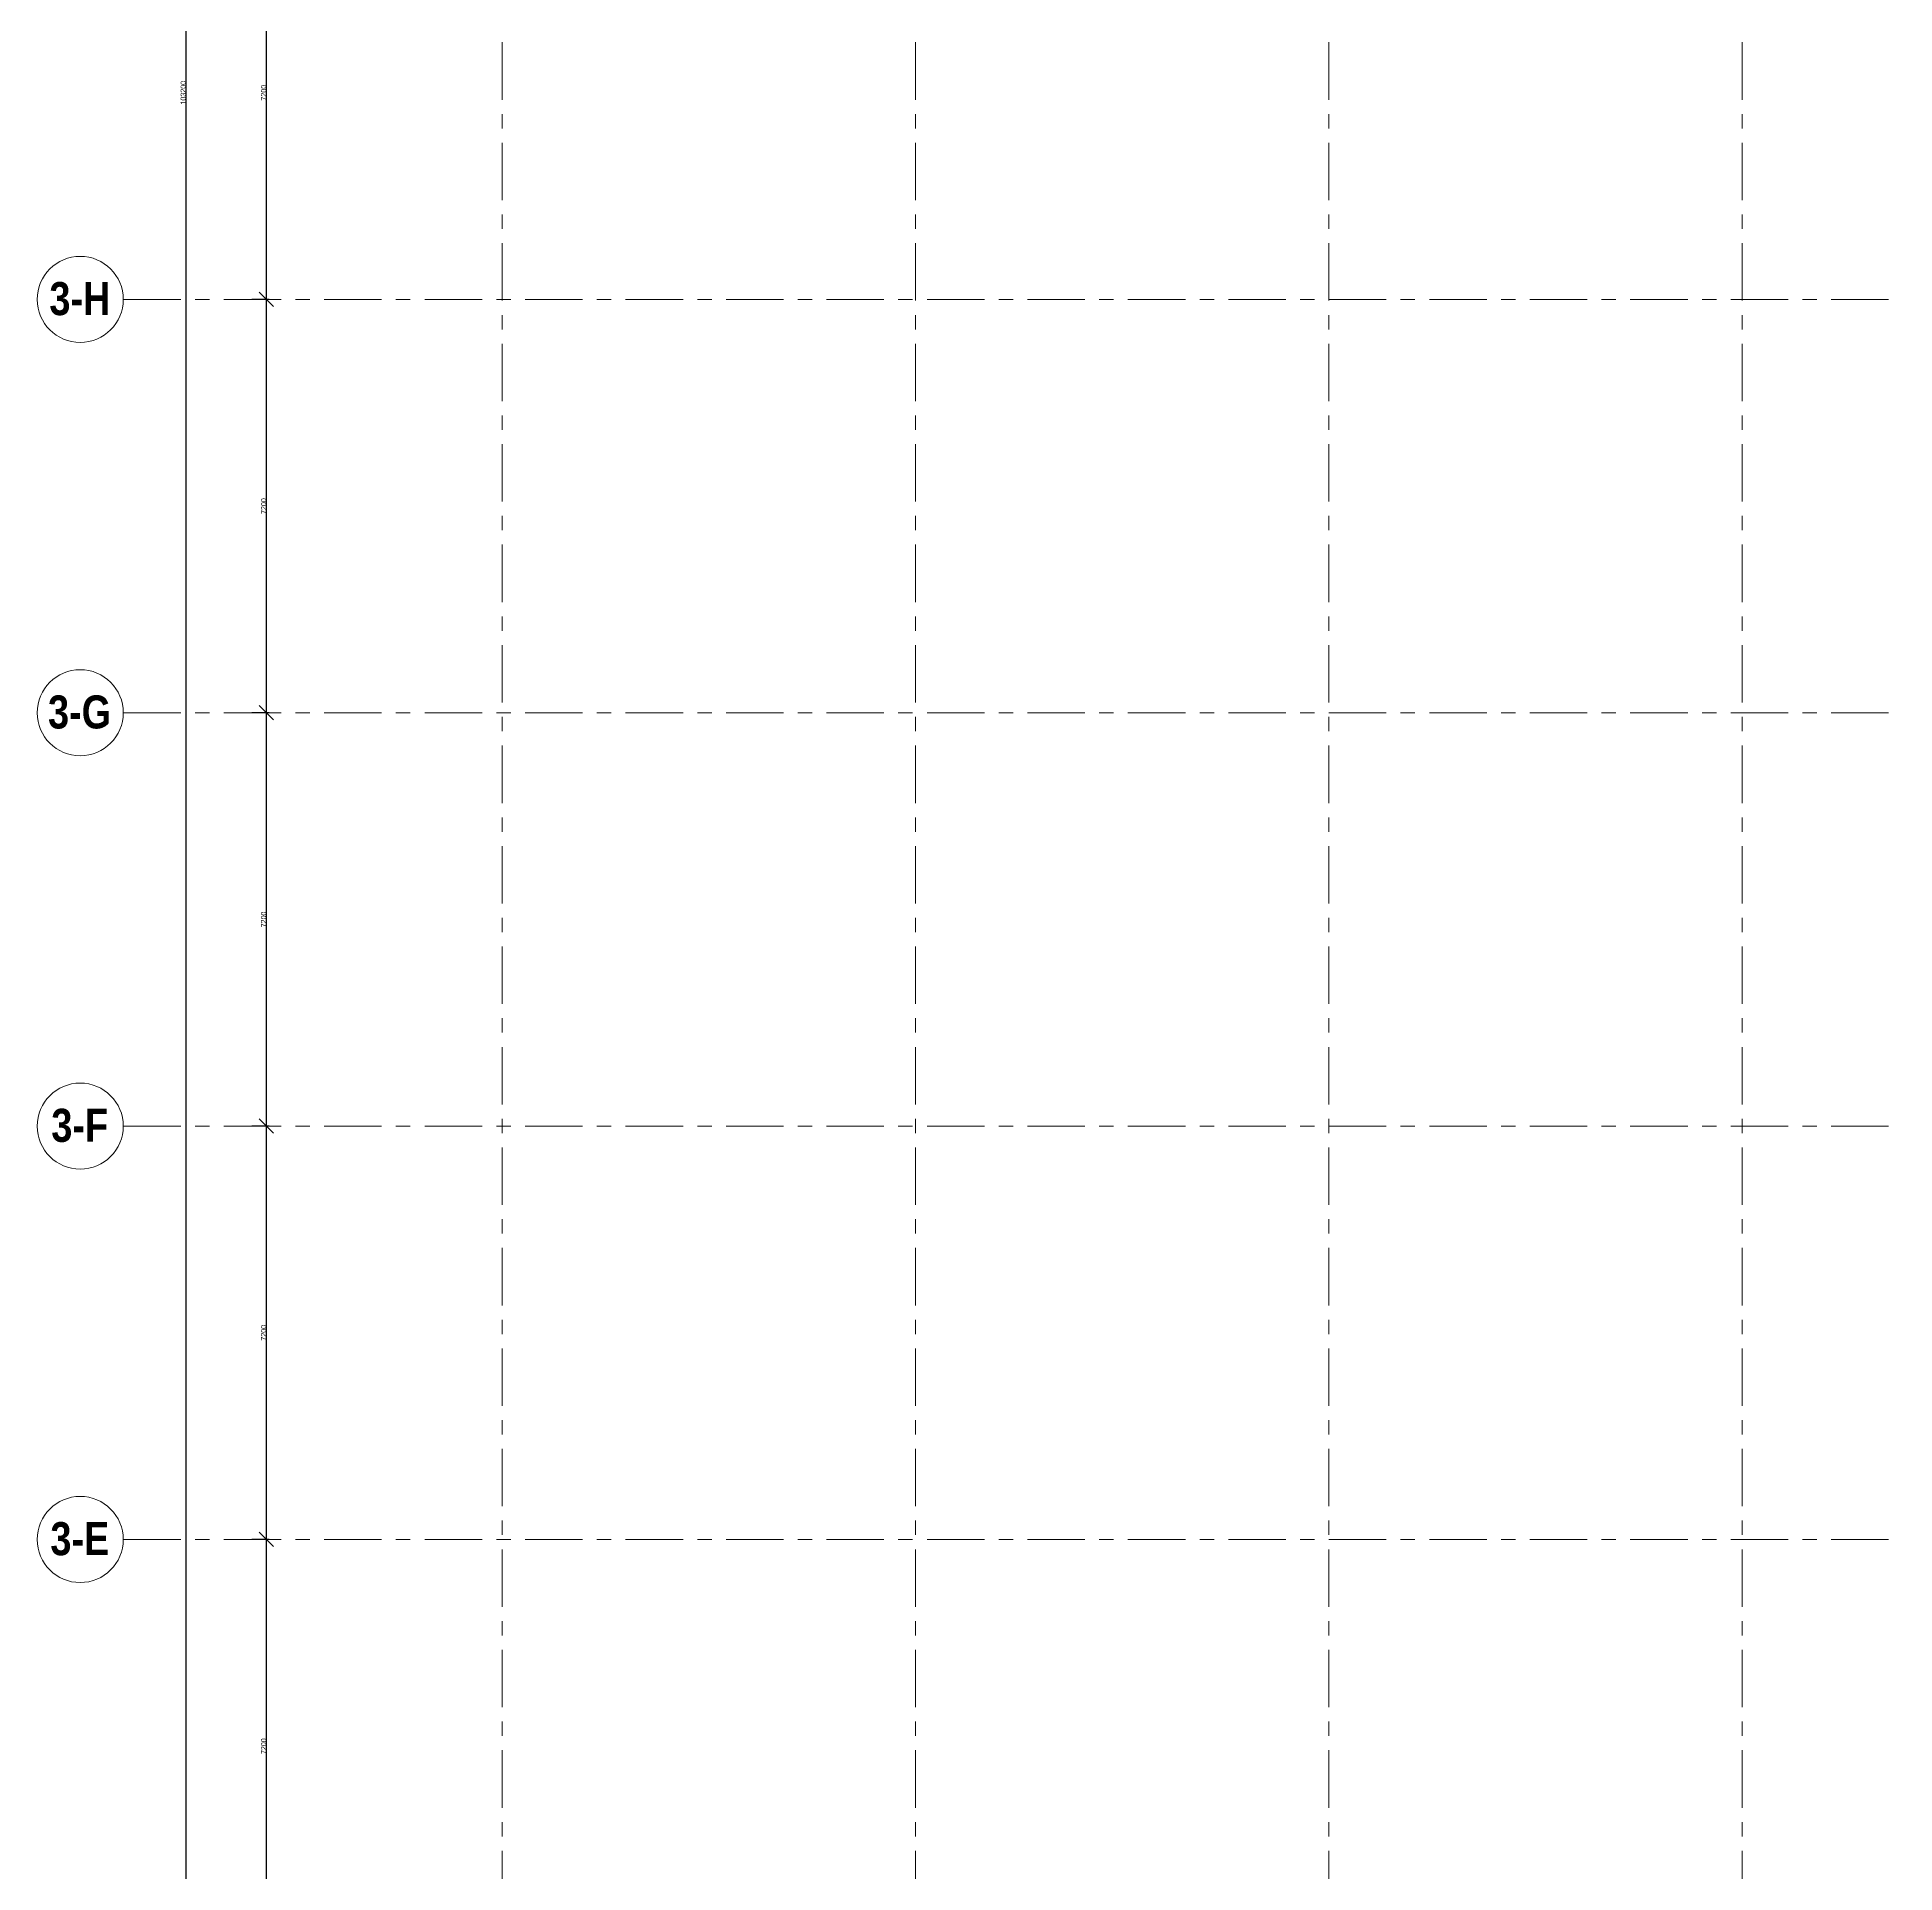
# Model space of a CAD drawing. Header units: millimetres. Extents: x -1834842 to 700335, y -490313101 to 518363.
# Drawn here: x -1249819 to -1217461, y 241763 to 273738 of the extents above; entities that cross this region are included whole.
import ezdxf

# ---------------------------------------------------------------- set-up
doc = ezdxf.new("R2010")
doc.units = ezdxf.units.MM
doc.header["$LTSCALE"] = 0.5
doc.header["$PDMODE"] = 3
doc.linetypes.add('IDA - Grid Line', pattern=[3500, 2000, -500, 500, -500])
doc.layers.get('0').update_dxf_attribs({"color": 8})
doc.layers.get('Defpoints').update_dxf_attribs({"color": 8})
doc.layers.add('0-LOWER ROOF', color=7, linetype='Continuous')
doc.layers.add('A-_ANOT----_D', color=7, linetype='Continuous', lineweight=9)
doc.layers.add('S-_ANOTGRID_E', color=7, linetype='Continuous', lineweight=9)
doc.layers.add('S-_ANOTGRID_E-1', color=9, linetype='IDA - Grid Line', lineweight=9, true_color=0x808080)
doc.styles.add('Arial Narrow_1', font='ARIALN.TTF', dxfattribs={"height": 90})
doc.styles.add('Arial Narrow_B', font='ARIALNB.TTF', dxfattribs={"height": 230})
doc.dimstyles.new('IDA_-_Arial_-_2_5mm_-_Black_-_Diagonal', dxfattribs={"dimscale": 304.8, "dimtxt": 639.644359, "dimasz": 0.82021, "dimexe": 0.82021, "dimexo": 0.410105, "dimgap": 0, "dimtad": 1, "dimdec": 0, "dimzin": 0, "dimdsep": 46, "dimtxsty": 'Arial Narrow_1', "dimblk1": 'OBLIQUE', "dimblk2": 'OBLIQUE', "dimsah": 1, "dimcen": 0.09, "dimdle": 0.82021, "dimadec": 6, "dimazin": 0, "dimtfac": 1, "dimtdec": 4, "dimtix": 1, "dimtmove": 0, "dimatfit": 3, "dimfxl": 1, "dimtvp": 1, "dimtolj": 1, "dimtzin": 0, "dimarcsym": 2})

# ---------------------------------------------------------------- blocks, each defined once
blk = doc.blocks.new('Grid - 3_0mm Dia-3628821-BLK 2 LOWER ROOF PLAN')
at = {"layer": 'S-_ANOTGRID_E', "color": 8}
blk.add_circle((0, 0), 3, dxfattribs=at)
blk = doc.blocks.new('_Oblique')
at = {"color": 0, "linetype": 'ByBlock', "lineweight": -2}
blk.add_line((-0.5, -0.5), (0.5, 0.5), dxfattribs=at)
blk = doc.blocks.new('*D705')
at = {"layer": 'A-_ANOT----_D', "color": 0, "lineweight": -2, "transparency": 16777216}
for p, q in [((-82771, -74502), (-82771, -82202)), ((-82719, -74752), (-83021, -74752)), ((-82719, -81952), (-83021, -81952))]:
    blk.add_line(p, q, dxfattribs=at)
at = {"layer": 'Defpoints', "color": 0, "transparency": 16777216}
for p in [(-82594, -74752), (-82771, -81952), (-82594, -81952)]:
    blk.add_point(p, dxfattribs=at)
at = {"layer": 'A-_ANOT----_D', "color": 0, "lineweight": -2, "transparency": 16777216, "xscale": 249.9999999999999, "yscale": 249.9999999999999, "zscale": 249.9999999999999}
for p, rotation in [((-82771, -74752), 90), ((-82771, -81952), 270)]:
    blk.add_blockref('_Oblique', p, dxfattribs=dict(at, rotation=rotation))
at = {"layer": 'A-_ANOT----_D', "color": 0, "transparency": 16777216, "insert": (-82817, -78352), "char_height": 90, "attachment_point": 5, "rotation": 90, "style": 'Arial Narrow_1'}
blk.add_mtext('\\A1;7200', dxfattribs=at)
blk = doc.blocks.new('*D706')
at = {"layer": 'A-_ANOT----_D', "color": 0, "lineweight": -2, "transparency": 16777216}
for p, q in [((-82771, -81702), (-82771, -89402)), ((-82719, -81952), (-83021, -81952)), ((-82719, -89152), (-83021, -89152))]:
    blk.add_line(p, q, dxfattribs=at)
at = {"layer": 'Defpoints', "color": 0, "transparency": 16777216}
for p in [(-82594, -81952), (-82771, -89152), (-82594, -89152)]:
    blk.add_point(p, dxfattribs=at)
at = {"layer": 'A-_ANOT----_D', "color": 0, "lineweight": -2, "transparency": 16777216, "xscale": 249.9999999999999, "yscale": 249.9999999999999, "zscale": 249.9999999999999}
for p, rotation in [((-82771, -81952), 90), ((-82771, -89152), 270)]:
    blk.add_blockref('_Oblique', p, dxfattribs=dict(at, rotation=rotation))
at = {"layer": 'A-_ANOT----_D', "color": 0, "transparency": 16777216, "insert": (-82817, -85552), "char_height": 90, "attachment_point": 5, "rotation": 90, "style": 'Arial Narrow_1'}
blk.add_mtext('\\A1;7200', dxfattribs=at)
blk = doc.blocks.new('*D707')
at = {"layer": 'A-_ANOT----_D', "color": 0, "lineweight": -2, "transparency": 16777216}
for p, q in [((-82771, -88902), (-82771, -96602)), ((-82719, -89152), (-83021, -89152)), ((-82719, -96352), (-83021, -96352))]:
    blk.add_line(p, q, dxfattribs=at)
at = {"layer": 'Defpoints', "color": 0, "transparency": 16777216}
for p in [(-82594, -89152), (-82771, -96352), (-82594, -96352)]:
    blk.add_point(p, dxfattribs=at)
at = {"layer": 'A-_ANOT----_D', "color": 0, "lineweight": -2, "transparency": 16777216, "xscale": 249.9999999999999, "yscale": 249.9999999999999, "zscale": 249.9999999999999}
for p, rotation in [((-82771, -89152), 90), ((-82771, -96352), 270)]:
    blk.add_blockref('_Oblique', p, dxfattribs=dict(at, rotation=rotation))
at = {"layer": 'A-_ANOT----_D', "color": 0, "transparency": 16777216, "insert": (-82817, -92752), "char_height": 90, "attachment_point": 5, "rotation": 90, "style": 'Arial Narrow_1'}
blk.add_mtext('\\A1;7200', dxfattribs=at)
blk = doc.blocks.new('*D708')
at = {"layer": 'A-_ANOT----_D', "color": 0, "lineweight": -2, "transparency": 16777216}
for p, q in [((-82771, -96102), (-82771, -103802)), ((-82719, -96352), (-83021, -96352)), ((-82719, -103552), (-83021, -103552))]:
    blk.add_line(p, q, dxfattribs=at)
at = {"layer": 'Defpoints', "color": 0, "transparency": 16777216}
for p in [(-82594, -96352), (-82771, -103552), (-82594, -103552)]:
    blk.add_point(p, dxfattribs=at)
at = {"layer": 'A-_ANOT----_D', "color": 0, "lineweight": -2, "transparency": 16777216, "xscale": 249.9999999999999, "yscale": 249.9999999999999, "zscale": 249.9999999999999}
for p, rotation in [((-82771, -96352), 90), ((-82771, -103552), 270)]:
    blk.add_blockref('_Oblique', p, dxfattribs=dict(at, rotation=rotation))
at = {"layer": 'A-_ANOT----_D', "color": 0, "transparency": 16777216, "insert": (-82817, -99952), "char_height": 90, "attachment_point": 5, "rotation": 90, "style": 'Arial Narrow_1'}
blk.add_mtext('\\A1;7200', dxfattribs=at)
blk = doc.blocks.new('*D709')
at = {"layer": 'A-_ANOT----_D', "color": 0, "lineweight": -2, "transparency": 16777216}
for p, q in [((-82771, -103302), (-82771, -111002)), ((-82719, -103552), (-83021, -103552)), ((-82719, -110752), (-83021, -110752))]:
    blk.add_line(p, q, dxfattribs=at)
at = {"layer": 'Defpoints', "color": 0, "transparency": 16777216}
for p in [(-82594, -103552), (-82771, -110752), (-82594, -110752)]:
    blk.add_point(p, dxfattribs=at)
at = {"layer": 'A-_ANOT----_D', "color": 0, "lineweight": -2, "transparency": 16777216, "xscale": 249.9999999999999, "yscale": 249.9999999999999, "zscale": 249.9999999999999}
for p, rotation in [((-82771, -103552), 90), ((-82771, -110752), 270)]:
    blk.add_blockref('_Oblique', p, dxfattribs=dict(at, rotation=rotation))
at = {"layer": 'A-_ANOT----_D', "color": 0, "transparency": 16777216, "insert": (-82817, -107152), "char_height": 90, "attachment_point": 5, "rotation": 90, "style": 'Arial Narrow_1'}
blk.add_mtext('\\A1;7200', dxfattribs=at)
blk = doc.blocks.new('*D713')
at = {"layer": 'A-_ANOT----_D', "color": 0, "lineweight": -2, "transparency": 16777216}
for p, q in [((-84171, -26502), (-84171, -130202)), ((-84119, -26752), (-84421, -26752)), ((-84119, -129952), (-84421, -129952))]:
    blk.add_line(p, q, dxfattribs=at)
at = {"layer": 'Defpoints', "color": 0, "transparency": 16777216}
for p in [(-83994, -26752), (-84171, -129952), (-83994, -129952)]:
    blk.add_point(p, dxfattribs=at)
at = {"layer": 'A-_ANOT----_D', "color": 0, "lineweight": -2, "transparency": 16777216, "xscale": 249.9999999999999, "yscale": 249.9999999999999, "zscale": 249.9999999999999}
for p, rotation in [((-84171, -26752), 90), ((-84171, -129952), 270)]:
    blk.add_blockref('_Oblique', p, dxfattribs=dict(at, rotation=rotation))
at = {"layer": 'A-_ANOT----_D', "color": 0, "transparency": 16777216, "insert": (-84217, -78352), "char_height": 90, "attachment_point": 5, "rotation": 90, "style": 'Arial Narrow_1'}
blk.add_mtext('\\A1;103200', dxfattribs=at)
blk = doc.blocks.new('BLK2-LOWER ROOF')
at = {"layer": 'S-_ANOTGRID_E-1'}
for p, q in [((-78664.8, -19724.1), (-78664.8, -132449.9)), ((-71464.8, -19724.1), (-71464.8, -132449.9)), ((-64264.8, -19724.1), (-64264.8, -132449.9)), ((-57064.8, -19724.1), (-57064.8, -132449.9))]:
    blk.add_line(p, q, dxfattribs=at)
at = {"layer": 'S-_ANOTGRID_E-1', "color": 8}
for p, q in [((-85262, -81952.4), (-54403.5, -81952.4)), ((-85262, -89152.4), (-54403.5, -89152.4)), ((-85262, -96352.4), (-54403.5, -96352.4)), ((-85262, -103552.4), (-54403.5, -103552.4))]:
    blk.add_line(p, q, dxfattribs=at)
at = {"layer": 'S-_ANOTGRID_E', "color": 8, "xscale": 249.9999999999999, "yscale": 249.9999999999999, "zscale": 249.9999999999999, "rotation": 269.9999999999989}
for p in [(-86012, -81952.4), (-86012, -89152.4), (-86012, -96352.4), (-86012, -103552.4)]:
    blk.add_blockref('Grid - 3_0mm Dia-3628821-BLK 2 LOWER ROOF PLAN', p, dxfattribs=at)
at = {"layer": 'S-_ANOTGRID_E', "color": 8, "char_height": 575, "attachment_point": 1, "style": 'Arial Narrow_B'}
for s, insert, width in [('3-H', (-86548.4, -81650), 1262.658), ('3-G', (-86572.2, -88850), 1322.784), ('3-F', (-86514.7, -96050), 1182.489), ('3-E', (-86530.9, -103250), 1222.573)]:
    blk.add_mtext(s, dxfattribs=dict(at, insert=insert, width=width))
at = {"layer": 'A-_ANOT----_D', "color": 8}
for base, p1, p2, override, picture, middle in [((-84170.9, -129952.4), (-83994.2, -26752.4), (-83994.2, -129952.4), {"dimpost": '<>', "dimfxl": 103200}, '*D713', (-84216.9, -78352.4)), ((-82770.8, -81952.4), (-82594, -74752.4), (-82594, -81952.4), {"dimpost": '<>', "dimfxl": 7200}, '*D705', (-82816.8, -78352.4)), ((-82770.8, -89152.4), (-82594, -81952.4), (-82594, -89152.4), {"dimpost": '<>', "dimfxl": 7200}, '*D706', (-82816.8, -85552.4)), ((-82770.8, -96352.4), (-82594, -89152.4), (-82594, -96352.4), {"dimpost": '<>', "dimfxl": 7200}, '*D707', (-82816.8, -92752.4)), ((-82770.8, -103552.4), (-82594, -96352.4), (-82594, -103552.4), {"dimpost": '<>', "dimfxl": 7200}, '*D708', (-82816.8, -99952.4)), ((-82770.8, -110752.4), (-82594, -103552.4), (-82594, -110752.4), {"dimpost": '<>', "dimfxl": 7200}, '*D709', (-82816.8, -107152.4))]:
    dim = blk.add_linear_dim(base=base, p1=p1, p2=p2, angle=90, dimstyle='IDA_-_Arial_-_2_5mm_-_Black_-_Diagonal', override=override, dxfattribs=at)
    dim.commit()
    dim.dimension.update_dxf_attribs({"geometry": picture, "text_midpoint": middle})

msp = doc.modelspace()

# ---------------------------------------------------------------- block references
at = {"layer": '0-LOWER ROOF', "color": 6}
msp.add_blockref('BLK2-LOWER ROOF', (-1163057, 351122), dxfattribs=at)

doc.saveas('drawing.dxf')
